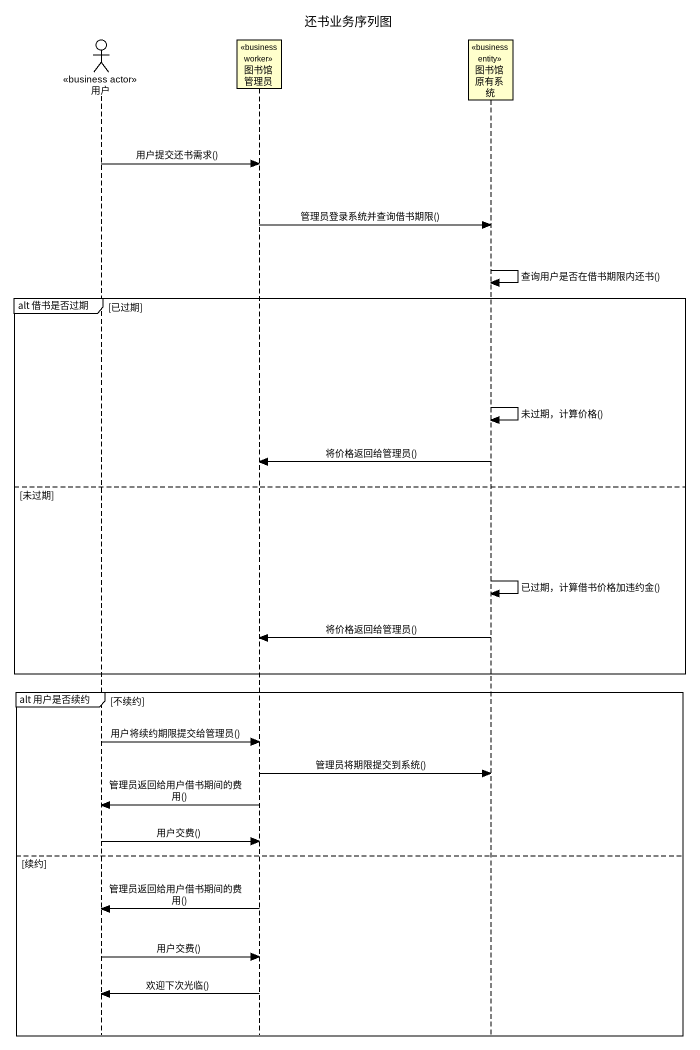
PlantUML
@startuml
title 还书业务序列图
hide footbox
actor 用户 <<business actor>>
participant 图书馆管理员 <<business worker>>
participant 图书馆原有系统 <<business entity>>

用户 -> 图书馆管理员 : 用户提交还书需求()
图书馆管理员 -> 图书馆原有系统 : 管理员登录系统并查询借书期限()
图书馆原有系统 -> 图书馆原有系统 : 查询用户是否在借书期限内还书()
group alt 借书是否过期 [已过期]
  图书馆原有系统 -> 图书馆原有系统 : 未过期，计算价格()
  图书馆原有系统 -> 图书馆管理员 : 将价格返回给管理员()
else 未过期
  图书馆原有系统 -> 图书馆原有系统 : 已过期，计算借书价格加违约金()
  图书馆原有系统 -> 图书馆管理员 : 将价格返回给管理员()
end
group alt 用户是否续约 [不续约]
  用户 -> 图书馆管理员 : 用户将续约期限提交给管理员()
  图书馆管理员 -> 图书馆原有系统 : 管理员将期限提交到系统()
  图书馆管理员 -> 用户 : 管理员返回给用户借书期间的费用()
  用户 -> 图书馆管理员 : 用户交费()
else 续约
  图书馆管理员 -> 用户 : 管理员返回给用户借书期间的费用()
  用户 -> 图书馆管理员 : 用户交费()
  图书馆管理员 -> 用户 : 欢迎下次光临()
end
@enduml
